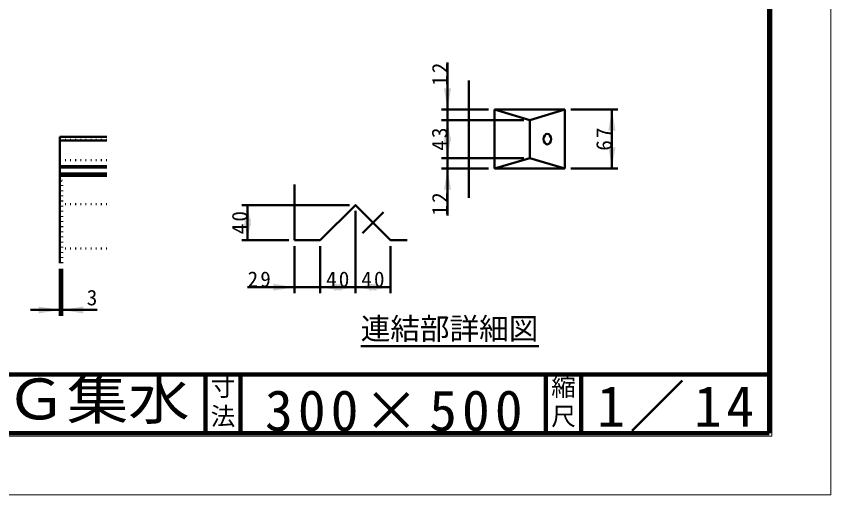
# Model space of a CAD drawing. Units: millimetres, scale not verified, with parts at other scales. Extents: x -2102 to 2102, y -1485 to 1485.
# Drawn here: x 716 to 2102, y -1485 to -670 of the extents above; entities that cross this region are included whole.
import ezdxf
from ezdxf.enums import TextEntityAlignment as Align

# ---------------------------------------------------------------- set-up
doc = ezdxf.new("R2010")
doc.units = ezdxf.units.MM
doc.header["$LTSCALE"] = 5
doc.linetypes.add('DOTTED', pattern=[1.75, 0.25, -1.5])
doc.linetypes.add('LONG_DASHED_DOTTED', pattern=[15.25, 12, -1.5, 0.25, -1.5])
doc.layers.add('0-0_V-nasSTD', color=7, linetype='Continuous', lineweight=35)
doc.layers.add('0-1_0', color=7, linetype='Continuous', lineweight=50)
doc.styles.add('ＭＳ ゴシック', font='')
doc.styles.get('ＭＳ ゴシック').set_extended_font_data('MS Gothic')

msp = doc.modelspace()

# ---------------------------------------------------------------- linework, layer by layer
at = {"layer": '0-0_V-nasSTD', "lineweight": 100}
for p, q in [((1037.5, -1280), (1037.5, -1380)), ((1097.5, -1280), (1097.5, -1380)), ((1617.5, -1280), (1617.5, -1380)), ((1677.5, -1280), (1677.5, -1380)), ((-1997.5, -1380), (1997.5, -1380))]:
    msp.add_line(p, q, dxfattribs=at)
at = {"layer": '0-0_V-nasSTD', "lineweight": 18}
for points in [[(-2102.5, -1485), (-2102.5, 1485), (2102.5, 1485), (2102.5, -1485)], [(-2002.5, -1385), (-2002.5, 1385), (2002.5, 1385), (2002.5, -1385)]]:
    msp.add_lwpolyline(points, close=True, dxfattribs=at)
at = {"layer": '0-0_V-nasSTD', "lineweight": 100}
msp.add_lwpolyline([(1997.5, -1380), (1997.5, 1380), (-1997.5, 1380)], dxfattribs=at)
at = {"layer": '0-0_V-nasSTD'}
for points in [[(1443.875, -792.939), (1449.875, -828.939), (1455.875, -792.939)], [(1723.875, -864.939), (1729.875, -828.939), (1735.875, -864.939)], [(1443.875, -882.939), (1449.875, -846.939), (1455.875, -882.939)], [(1443.875, -875.439), (1449.875, -911.439), (1455.875, -875.439)], [(1723.875, -893.439), (1729.875, -929.439), (1735.875, -893.439)], [(1443.875, -965.439), (1449.875, -929.439), (1455.875, -965.439)], [(1103.456, -1027.511), (1109.456, -991.511), (1115.456, -1027.511)], [(1103.456, -1015.511), (1109.456, -1051.511), (1115.456, -1015.511)], [(1153.456, -1137.511), (1153.456, -1125.511), (1189.456, -1131.511)], [(1232.956, -1131.511), (1268.956, -1137.511), (1268.956, -1125.511)], [(1256.956, -1137.511), (1256.956, -1125.511), (1292.956, -1131.511)], [(1292.956, -1131.511), (1328.956, -1137.511), (1328.956, -1125.511)], [(1316.956, -1137.511), (1316.956, -1125.511), (1352.956, -1131.511)], [(753.776, -1176.31), (753.776, -1164.31), (789.776, -1170.31)], [(793.526, -1170.31), (829.526, -1176.31), (829.526, -1164.31)]]:
    msp.add_solid(points, dxfattribs=at)
at = {"layer": '0-1_0'}
for p, q in [((1449.875, -748.939), (1449.875, -828.939)), ((1486.375, -779.189), (1486.375, -979.189)), ((1519.875, -828.939), (1439.875, -828.939)), ((1449.875, -846.939), (1449.875, -828.939)), ((1529.875, -828.939), (1529.875, -929.439)), ((1529.875, -828.939), (1649.875, -828.939)), ((1649.875, -828.939), (1649.875, -929.439)), ((1659.875, -828.939), (1739.875, -828.939)), ((1729.875, -929.439), (1729.875, -828.939)), ((1579.875, -846.939), (1439.875, -846.939)), ((1449.875, -911.439), (1449.875, -846.939)), ((1589.875, -846.939), (1589.875, -911.439)), ((789.776, -1090.31), (789.776, -875.31)), ((789.776, -875.31), (869.776, -875.31)), ((789.776, -881.56), (869.776, -881.56)), ((1579.875, -911.439), (1439.875, -911.439)), ((1449.875, -929.439), (1449.875, -911.439)), ((789.776, -925.291), (869.776, -925.291)), ((789.776, -927.81), (869.776, -927.81)), ((789.776, -937.81), (869.776, -937.81)), ((789.776, -942.008), (869.776, -942.008)), ((1519.875, -929.439), (1439.875, -929.439)), ((1449.875, -1009.439), (1449.875, -929.439)), ((1529.875, -929.439), (1649.875, -929.439)), ((1659.875, -929.439), (1739.875, -929.439)), ((1189.456, -956.511), (1189.456, -1051.511)), ((1282.956, -991.511), (1099.456, -991.511)), ((1109.456, -1051.511), (1109.456, -991.511)), ((1292.956, -1001.511), (1292.956, -1141.511)), ((1179.456, -1051.511), (1099.456, -1051.511)), ((1189.456, -1051.511), (1232.956, -1051.511)), ((1352.956, -1051.511), (1380.956, -1051.511)), ((1189.456, -1061.511), (1189.456, -1141.511)), ((1232.956, -1061.511), (1232.956, -1141.511)), ((1352.956, -1061.511), (1352.956, -1141.511)), ((789.776, -1100.31), (789.776, -1180.31)), ((793.526, -1100.31), (793.526, -1180.31)), ((1109.456, -1131.511), (1189.456, -1131.511)), ((1189.456, -1131.511), (1232.956, -1131.511)), ((739.776, -1170.31), (789.776, -1170.31)), ((789.776, -1170.31), (793.526, -1170.31)), ((853.526, -1170.31), (793.526, -1170.31)), ((1302.118, -1231.755), (1605.526, -1231.755))]:
    msp.add_line(p, q, dxfattribs=at)
at = {"layer": '0-1_0', "linetype": 'DOTTED'}
for p, q in [((789.776, -880.31), (869.776, -880.31)), ((789.776, -915.31), (869.776, -915.31)), ((793.526, -950.31), (789.776, -947.81)), ((793.526, -1090.31), (793.526, -950.31)), ((789.776, -977.81), (793.526, -975.31)), ((789.776, -990.31), (869.776, -990.31)), ((789.776, -1065.31), (869.776, -1065.31))]:
    msp.add_line(p, q, dxfattribs=at)
at = {"layer": '0-1_0', "linetype": 'LONG_DASHED_DOTTED'}
msp.add_line((1305.278, -1039.189), (1340.634, -1003.834), dxfattribs=at)
at = {"layer": '0-1_0', "lineweight": 100}
msp.add_line((-1997.5, -1280), (1997.5, -1280), dxfattribs=at)
at = {"layer": '0-1_0'}
for points in [[(1529.875, -828.939), (1589.875, -846.939), (1649.875, -828.939)], [(1529.875, -929.439), (1589.875, -911.439), (1649.875, -929.439)], [(1232.956, -1051.511), (1292.956, -991.511), (1352.956, -1051.511)], [(1232.956, -1131.511), (1292.956, -1131.511), (1352.956, -1131.511)]]:
    msp.add_lwpolyline(points, dxfattribs=at)
msp.add_ellipse((1619.875, -879.189), major_axis=(0, 9), ratio=0.707107, dxfattribs=at)

# ---------------------------------------------------------------- texts
at = {"layer": '0-0_V-nasSTD', "style": 'ＭＳ ゴシック'}
for s, height, p in [('3', 26.39, (835.526, -1170.31)), ('連結部詳細図', 36.95, (1302.118, -1231.755)), ('寸', 30.79, (1046.482, -1326.001)), ('縮', 30.79, (1626.482, -1326.001)), ('法', 30.79, (1046.476, -1375.99)), ('尺', 30.79, (1626.476, -1375.99))]:
    msp.add_text(s, height=height, dxfattribs=at).set_placement(p, align=Align.BOTTOM_LEFT)
at = {"layer": '0-0_V-nasSTD', "style": 'ＭＳ ゴシック', "width": 1.1}
msp.add_text('ユニロードⅡ ＶＳＧ集水', height=69.65, dxfattribs=at).set_placement((-191, -1377.53), align=Align.BOTTOM_LEFT)
at = {"layer": '0-0_V-nasSTD', "char_height": 26.39, "attachment_point": 7, "rotation": 90, "style": 'ＭＳ ゴシック'}
for s, insert in [('\\T1.2;12', (1449.875, -788.539)), ('\\T1.2;43', (1449.875, -898.989)), ('\\T1.2;67', (1729.875, -898.989)), ('\\T1.2;12', (1449.875, -1009.439)), ('\\T1.2;40', (1109.456, -1041.311))]:
    msp.add_mtext(s, dxfattribs=dict(at, insert=insert))
at = {"layer": '0-0_V-nasSTD', "attachment_point": 7, "style": 'ＭＳ ゴシック'}
for s, insert, char_height in [('\\T1.2;29', (1109.456, -1131.511), 26.39), ('\\T1.2;40', (1243.156, -1131.511), 26.39), ('\\T1.2;40', (1303.156, -1131.511), 26.39), ('\\T1.16;1／14', (1704.533, -1377.418), 69.65), ('\\T1.18;300×500', (1139.081, -1377.492), 69.65)]:
    msp.add_mtext(s, dxfattribs=dict(at, insert=insert, char_height=char_height))

doc.saveas('drawing.dxf')
